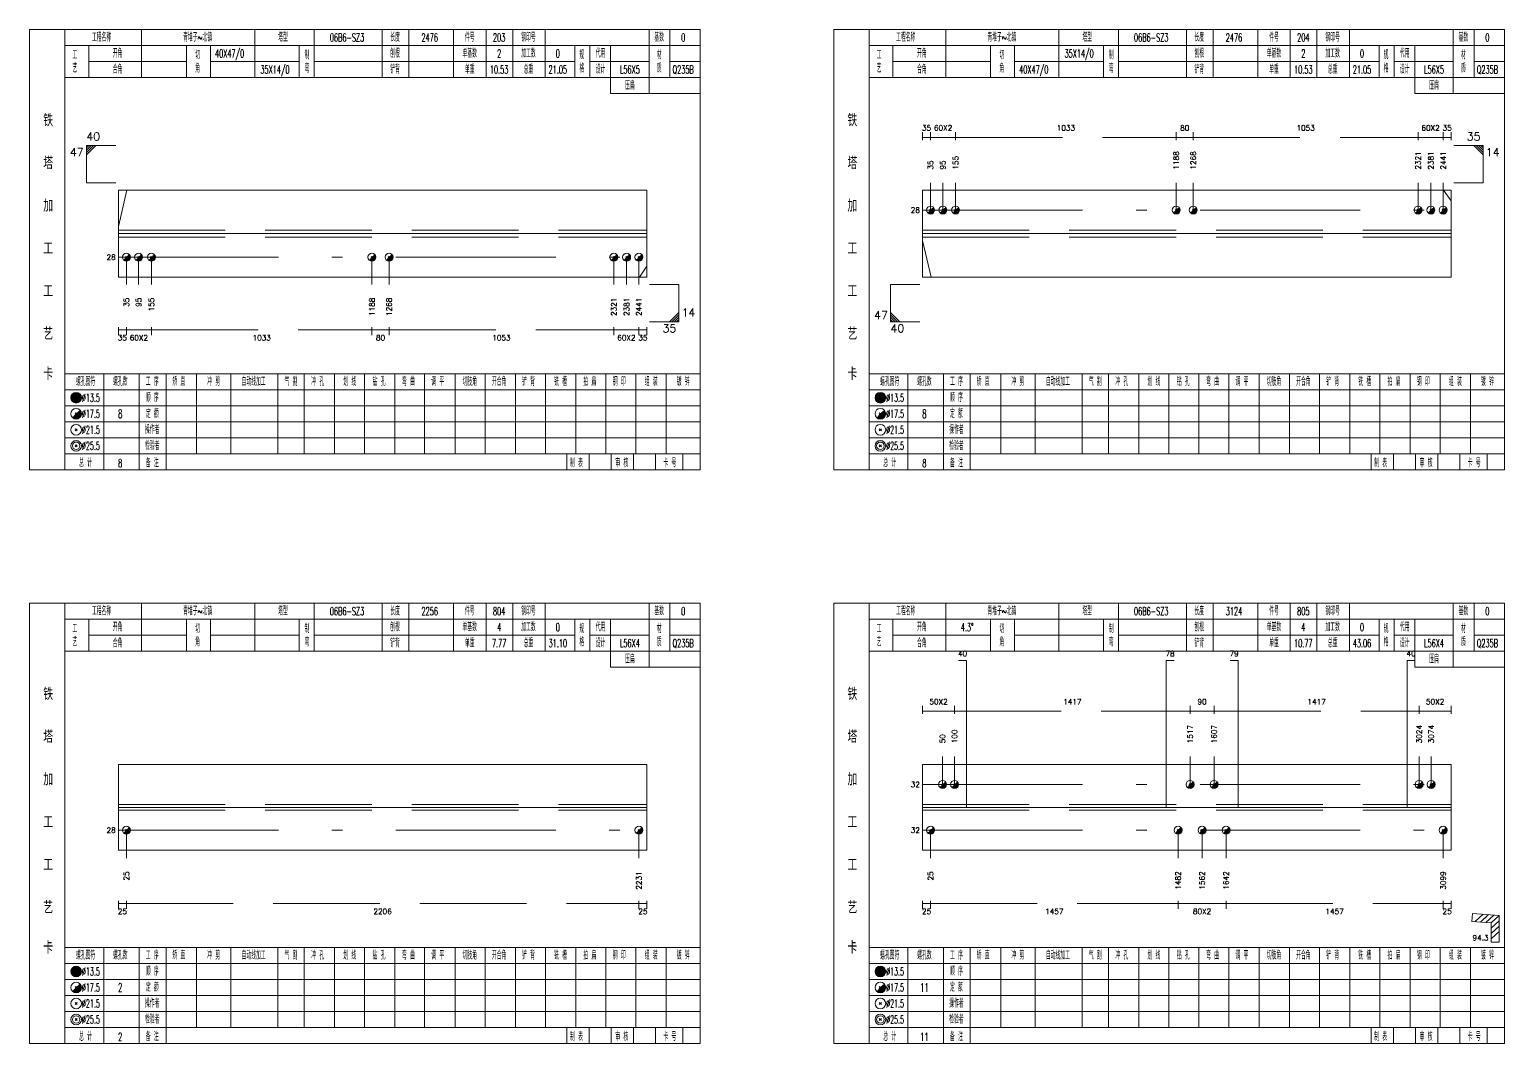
# Model space of a CAD drawing. Extents: x 0 to 30090, y 0 to 380.
# Drawn here: x 4220 to 4772, y 0 to 380 of the extents above; entities that cross this region are included whole.
import ezdxf
from ezdxf.enums import TextEntityAlignment as Align

# ---------------------------------------------------------------- set-up
doc = ezdxf.new("R2010")
doc.units = 0
doc.header["$LTSCALE"] = 20
doc.header["$MEASUREMENT"] = 0
doc.linetypes.add('一点画线', pattern=[5.2, 3, -1, 0.2, -1])
doc.linetypes.add('虚线', pattern=[2.75, 2, -0.75])
doc.layers.get('0').update_dxf_attribs({"linetype": 'CONTINUOUS', "lineweight": 25})
for name, color, linetype, lineweight in [('1', 7, 'CONTINUOUS', 25), ('2', 7, 'CONTINUOUS', 25), ('4', 7, 'CONTINUOUS', 25), ('5', 7, 'CONTINUOUS', 25)]:
    doc.layers.add(name, color=color, linetype=linetype, lineweight=lineweight)
doc.styles.get("Standard").update_dxf_attribs({"font": 'simplex', "width": 0.7, "bigfont": 'gbhzfs.shx'})

# ---------------------------------------------------------------- blocks, each defined once
blk = doc.blocks.new('孔17.5')
at = {"layer": '5', "color": 7, "linetype": 'Continuous', "lineweight": 13}
for p, q in [((-0.2, -0.2), (0.2, 0.2)), ((-0.2, 0.2), (0.2, -0.2))]:
    blk.add_line(p, q, dxfattribs=at)
blk.add_circle((0, 0), 1, dxfattribs=at)
for radius in [0.9, 0.8, 0.7, 0.6, 0.5, 0.4, 0.3, 0.2, 0.1]:
    blk.add_arc((0, 0), radius, 225, 45, dxfattribs=at)

msp = doc.modelspace()

# ---------------------------------------------------------------- linework, layer by layer
at = {"color": 8, "linetype": '虚线', "lineweight": 9}
for p, q in [((4554.3, 338.5), (4554.3, 341.5)), ((4554.3, 339.5), (4557.3, 339.5)), ((4557.3, 338.5), (4557.3, 341.5)), ((4557.3, 338.5), (4557.3, 341.5)), ((4557.3, 339.5), (4566.7, 339.5)), ((4566.7, 338.5), (4566.7, 341.5)), ((4566.7, 338.5), (4566.7, 341.5)), ((4566.7, 339.5), (4649.35, 339.5)), ((4649.35, 338.5), (4649.35, 341.5)), ((4649.35, 338.5), (4649.35, 341.5)), ((4649.35, 339.5), (4655.75, 339.5)), ((4655.75, 338.5), (4655.75, 341.5)), ((4655.75, 338.5), (4655.75, 341.5)), ((4655.75, 339.5), (4740, 339.5)), ((4740, 338.5), (4740, 341.5)), ((4740, 338.5), (4740, 341.5)), ((4740, 339.5), (4749.4, 339.5)), ((4749.4, 338.5), (4749.4, 341.5)), ((4749.4, 338.5), (4749.4, 341.5)), ((4749.4, 339.5), (4752.4, 339.5)), ((4752.4, 338.5), (4752.4, 341.5)), ((4252.9, 268.5), (4252.9, 265.5)), ((4252.9, 267.5), (4255.9, 267.5)), ((4255.9, 268.5), (4255.9, 265.5)), ((4255.9, 268.5), (4255.9, 265.5)), ((4255.9, 267.5), (4265.3, 267.5)), ((4265.3, 268.5), (4265.3, 265.5)), ((4265.3, 268.5), (4265.3, 265.5)), ((4265.3, 267.5), (4347.95, 267.5)), ((4347.95, 268.5), (4347.95, 265.5)), ((4347.95, 268.5), (4347.95, 265.5)), ((4347.95, 267.5), (4354.35, 267.5)), ((4354.35, 268.5), (4354.35, 265.5)), ((4354.35, 268.5), (4354.35, 265.5)), ((4354.35, 267.5), (4438.6, 267.5)), ((4438.6, 268.5), (4438.6, 265.5)), ((4438.6, 268.5), (4438.6, 265.5)), ((4438.6, 267.5), (4448, 267.5)), ((4448, 268.5), (4448, 265.5)), ((4448, 268.5), (4448, 265.5)), ((4448, 267.5), (4451, 267.5)), ((4451, 268.5), (4451, 265.5)), ((4554.3, 123.5), (4554.3, 126.5)), ((4554.3, 124.5), (4566.3, 124.5)), ((4566.3, 123.5), (4566.3, 126.5)), ((4566.3, 123.5), (4566.3, 126.5)), ((4566.3, 124.5), (4654.55, 124.5)), ((4654.55, 123.5), (4654.55, 126.5)), ((4654.55, 123.5), (4654.55, 126.5)), ((4654.55, 124.5), (4663.55, 124.5)), ((4663.55, 123.5), (4663.55, 126.5)), ((4663.55, 123.5), (4663.55, 126.5)), ((4663.55, 124.5), (4740.4, 124.5)), ((4740.4, 123.5), (4740.4, 126.5)), ((4740.4, 123.5), (4740.4, 126.5)), ((4740.4, 124.5), (4752.4, 124.5)), ((4752.4, 123.5), (4752.4, 126.5)), ((4252.9, 53.5), (4252.9, 50.5)), ((4252.9, 52.5), (4255.9, 52.5)), ((4255.9, 53.5), (4255.9, 50.5)), ((4255.9, 53.5), (4255.9, 50.5)), ((4255.9, 52.5), (4448, 52.5)), ((4448, 53.5), (4448, 50.5)), ((4448, 53.5), (4448, 50.5)), ((4448, 52.5), (4451, 52.5)), ((4451, 53.5), (4451, 50.5)), ((4554.3, 53.5), (4554.3, 50.5)), ((4554.3, 52.5), (4557.3, 52.5)), ((4557.3, 53.5), (4557.3, 50.5)), ((4557.3, 53.5), (4557.3, 50.5)), ((4557.3, 52.5), (4650.05, 52.5)), ((4650.05, 53.5), (4650.05, 50.5)), ((4650.05, 53.5), (4650.05, 50.5)), ((4650.05, 52.5), (4668.05, 52.5)), ((4668.05, 53.5), (4668.05, 50.5)), ((4668.05, 53.5), (4668.05, 50.5)), ((4668.05, 52.5), (4749.4, 52.5)), ((4749.4, 53.5), (4749.4, 50.5)), ((4749.4, 53.5), (4749.4, 50.5)), ((4749.4, 52.5), (4752.4, 52.5)), ((4752.4, 53.5), (4752.4, 50.5))]:
    msp.add_line(p, q, dxfattribs=at)
at = {"color": 7, "linetype": 'Continuous', "lineweight": 13}
for p, q in [((4240.9, 336.5), (4251.9, 336.5)), ((4240.9, 322.5), (4240.9, 336.5)), ((4241.78, 336.5), (4240.9, 335.62)), ((4242.65, 336.5), (4240.9, 334.75)), ((4243.53, 336.5), (4240.9, 333.88)), ((4244.4, 336.5), (4240.9, 333)), ((4764.4, 336.5), (4753.4, 336.5)), ((4760.9, 336.5), (4764.4, 333)), ((4761.77, 336.5), (4764.4, 333.88)), ((4762.65, 336.5), (4764.4, 334.75)), ((4763.52, 336.5), (4764.4, 335.62)), ((4764.4, 322.5), (4764.4, 336.5)), ((4240.9, 322.5), (4251.9, 322.5)), ((4557.3, 312.34), (4557.3, 322.5)), ((4561.9, 312.34), (4561.9, 322.5)), ((4566.7, 312.34), (4566.7, 322.5)), ((4649.35, 312.34), (4649.35, 322.5)), ((4655.75, 312.34), (4655.75, 322.5)), ((4740, 312.34), (4740, 322.5)), ((4744.8, 312.34), (4744.8, 322.5)), ((4749.4, 312.34), (4749.4, 322.5)), ((4764.4, 322.5), (4753.4, 322.5)), ((4252.9, 306.13), (4256.1, 319.84)), ((4752.4, 315.75), (4749.6, 319.84)), ((4554.3, 300.87), (4557.5, 287.16)), ((4255.9, 294.66), (4255.9, 284.5)), ((4260.5, 294.66), (4260.5, 284.5)), ((4265.3, 294.66), (4265.3, 284.5)), ((4347.95, 294.66), (4347.95, 284.5)), ((4354.35, 294.66), (4354.35, 284.5)), ((4438.6, 294.66), (4438.6, 284.5)), ((4443.4, 294.66), (4443.4, 284.5)), ((4448, 294.66), (4448, 284.5)), ((4451, 291.25), (4448.2, 287.16)), ((4463, 284.5), (4452, 284.5)), ((4463, 284.5), (4463, 270.5)), ((4542.3, 284.5), (4553.3, 284.5)), ((4542.3, 284.5), (4542.3, 270.5)), ((4459.5, 270.5), (4463, 274)), ((4460.38, 270.5), (4463, 273.12)), ((4461.25, 270.5), (4463, 272.25)), ((4462.12, 270.5), (4463, 271.38)), ((4545.8, 270.5), (4542.3, 274)), ((4544.93, 270.5), (4542.3, 273.12)), ((4544.05, 270.5), (4542.3, 272.25)), ((4543.18, 270.5), (4542.3, 271.38)), ((4463, 270.5), (4452, 270.5)), ((4542.3, 270.5), (4553.3, 270.5)), ((4561.8, 97.07), (4561.8, 107.5)), ((4566.3, 97.07), (4566.3, 107.5)), ((4654.55, 97.07), (4654.55, 107.5)), ((4663.55, 97.07), (4663.55, 107.5)), ((4740.4, 97.07), (4740.4, 107.5)), ((4744.9, 97.07), (4744.9, 107.5)), ((4255.9, 79.93), (4255.9, 69.5)), ((4448, 79.93), (4448, 69.5)), ((4557.3, 79.93), (4557.3, 69.5)), ((4650.05, 79.93), (4650.05, 69.5)), ((4659.05, 79.93), (4659.05, 69.5)), ((4668.05, 79.93), (4668.05, 69.5)), ((4749.4, 79.93), (4749.4, 69.5))]:
    msp.add_line(p, q, dxfattribs=at)
at = {"color": 7, "linetype": 'Continuous', "lineweight": 18}
for p, q in [((4252.9, 319.84), (4252.9, 287.16)), ((4252.9, 319.84), (4451, 319.84)), ((4451, 319.84), (4451, 287.16)), ((4554.3, 319.84), (4554.3, 287.16)), ((4554.3, 319.84), (4752.4, 319.84)), ((4752.4, 319.84), (4752.4, 287.16)), ((4252.9, 303.5), (4451, 303.5)), ((4554.3, 303.5), (4752.4, 303.5)), ((4252.9, 104.57), (4252.9, 72.43)), ((4252.9, 104.57), (4451, 104.57)), ((4451, 104.57), (4451, 72.43)), ((4554.3, 104.57), (4554.3, 72.43)), ((4554.3, 104.57), (4752.4, 104.57)), ((4752.4, 104.57), (4752.4, 72.43)), ((4252.9, 88.5), (4451, 88.5)), ((4554.3, 88.5), (4752.4, 88.5))]:
    msp.add_line(p, q, dxfattribs=at)
at = {"color": 3, "linetype": '一点画线', "lineweight": 13}
for p, q in [((4554.3, 312.34), (4752.4, 312.34)), ((4252.9, 294.66), (4451, 294.66)), ((4554.3, 97.07), (4752.4, 97.07)), ((4252.9, 79.93), (4451, 79.93)), ((4554.3, 79.93), (4752.4, 79.93))]:
    msp.add_line(p, q, dxfattribs=at)
at = {"color": 1, "linetype": '虚线', "lineweight": 18}
for p, q in [((4252.9, 304.84), (4451, 304.84)), ((4554.3, 304.84), (4752.4, 304.84)), ((4252.9, 302.16), (4451, 302.16)), ((4554.3, 302.16), (4752.4, 302.16)), ((4252.9, 89.57), (4451, 89.57)), ((4554.3, 89.57), (4752.4, 89.57)), ((4252.9, 87.43), (4451, 87.43)), ((4554.3, 87.43), (4752.4, 87.43))]:
    msp.add_line(p, q, dxfattribs=at)
at = {"layer": '1', "color": 7, "linetype": 'Continuous', "lineweight": 18}
for p, q in [((4252.9, 287.16), (4451, 287.16)), ((4554.3, 287.16), (4752.4, 287.16)), ((4252.9, 72.43), (4451, 72.43)), ((4554.3, 72.43), (4752.4, 72.43))]:
    msp.add_line(p, q, dxfattribs=at)
at = {"layer": '2', "color": 7, "linetype": 'Continuous', "lineweight": 13}
for p, q in [((4570.8, 143.5), (4567.8, 143.5)), ((4570.8, 88.5), (4570.8, 143.5)), ((4645.55, 88.5), (4645.55, 143.5)), ((4645.55, 143.5), (4648.55, 143.5)), ((4672.55, 143.5), (4669.55, 143.5)), ((4672.55, 88.5), (4672.55, 143.5)), ((4735.9, 88.5), (4735.9, 143.5)), ((4735.9, 143.5), (4738.9, 143.5)), ((4760.43, 48.75), (4760.2, 45.76)), ((4760.2, 45.76), (4767.4, 45.22)), ((4770.4, 48), (4760.43, 48.75)), ((4761.42, 45.67), (4764.42, 48.45)), ((4763.41, 45.52), (4766.41, 48.3)), ((4765.41, 45.37), (4768.41, 48.15)), ((4767.4, 45.22), (4770.4, 48)), ((4767.4, 43.22), (4770.4, 46)), ((4767.4, 45.22), (4767.4, 38)), ((4770.4, 38), (4770.4, 48)), ((4767.4, 41.22), (4770.4, 44)), ((4767.4, 39.22), (4770.4, 42)), ((4767.4, 38), (4770.4, 38))]:
    msp.add_line(p, q, dxfattribs=at)
at = {"layer": '4', "color": 1, "linetype": 'Continuous', "lineweight": 18}
for p, q in [((4232.9, 215), (4232.9, 380)), ((4261.6, 362), (4261.6, 380)), ((4304, 362), (4304, 380)), ((4326.3, 362), (4326.3, 380)), ((4351.8, 362), (4351.8, 380)), ((4361.8, 362), (4361.8, 380)), ((4378.5, 362), (4378.5, 380)), ((4390.7, 362), (4390.7, 380)), ((4400.7, 362), (4400.7, 380)), ((4412.9, 362), (4412.9, 380)), ((4451.8, 356), (4451.8, 380)), ((4459.6, 362), (4459.6, 380)), ((4534.3, 215), (4534.3, 380)), ((4563, 362), (4563, 380)), ((4605.4, 362), (4605.4, 380)), ((4627.7, 362), (4627.7, 380)), ((4653.2, 362), (4653.2, 380)), ((4663.2, 362), (4663.2, 380)), ((4679.9, 362), (4679.9, 380)), ((4692.1, 362), (4692.1, 380)), ((4702.1, 362), (4702.1, 380)), ((4714.3, 362), (4714.3, 380)), ((4753.2, 356), (4753.2, 380)), ((4761, 362), (4761, 380)), ((4232.9, 374), (4471, 374)), ((4241.8, 362), (4241.8, 374)), ((4278.4, 362), (4278.4, 374)), ((4287.4, 362), (4287.4, 374)), ((4320.7, 362), (4320.7, 374)), ((4424, 362), (4424, 374)), ((4429.6, 362), (4429.6, 374)), ((4437.4, 356), (4437.4, 374)), ((4534.3, 374), (4772.4, 374)), ((4543.2, 362), (4543.2, 374)), ((4579.8, 362), (4579.8, 374)), ((4588.8, 362), (4588.8, 374)), ((4622.1, 362), (4622.1, 374)), ((4725.4, 362), (4725.4, 374)), ((4731, 362), (4731, 374)), ((4738.8, 356), (4738.8, 374)), ((4241.8, 368), (4278.4, 368)), ((4287.4, 368), (4320.7, 368)), ((4326.3, 368), (4424, 368)), ((4429.6, 368), (4451.8, 368)), ((4459.6, 368), (4471, 368)), ((4543.2, 368), (4579.8, 368)), ((4588.8, 368), (4622.1, 368)), ((4627.7, 368), (4725.4, 368)), ((4731, 368), (4753.2, 368)), ((4761, 368), (4772.4, 368)), ((4232.9, 362), (4471, 362)), ((4534.3, 362), (4772.4, 362)), ((4437.4, 356), (4471, 356)), ((4738.8, 356), (4772.4, 356)), ((4232.9, 251), (4471, 251)), ((4247.4, 215), (4247.4, 251)), ((4260.7, 215), (4260.7, 251)), ((4270.8, 215), (4270.8, 251)), ((4282.2, 221), (4282.2, 251)), ((4295.1, 221), (4295.1, 251)), ((4312.7, 221), (4312.7, 251)), ((4322.6, 221), (4322.6, 251)), ((4333.9, 221), (4333.9, 251)), ((4345.2, 221), (4345.2, 251)), ((4356.5, 221), (4356.5, 251)), ((4367.7, 221), (4367.7, 251)), ((4379.1, 221), (4379.1, 251)), ((4390.4, 221), (4390.4, 251)), ((4401.7, 221), (4401.7, 251)), ((4413, 221), (4413, 251)), ((4424.3, 221), (4424.3, 251)), ((4435.6, 221), (4435.6, 251)), ((4446.9, 221), (4446.9, 251)), ((4458.2, 221), (4458.2, 251)), ((4534.3, 251), (4772.4, 251)), ((4548.8, 215), (4548.8, 251)), ((4562.1, 215), (4562.1, 251)), ((4572.2, 215), (4572.2, 251)), ((4583.6, 221), (4583.6, 251)), ((4596.5, 221), (4596.5, 251)), ((4614.1, 221), (4614.1, 251)), ((4624, 221), (4624, 251)), ((4635.3, 221), (4635.3, 251)), ((4646.6, 221), (4646.6, 251)), ((4657.9, 221), (4657.9, 251)), ((4669.1, 221), (4669.1, 251)), ((4680.5, 221), (4680.5, 251)), ((4691.8, 221), (4691.8, 251)), ((4703.1, 221), (4703.1, 251)), ((4714.4, 221), (4714.4, 251)), ((4725.7, 221), (4725.7, 251)), ((4737, 221), (4737, 251)), ((4748.3, 221), (4748.3, 251)), ((4759.6, 221), (4759.6, 251)), ((4232.9, 245), (4471, 245)), ((4534.3, 245), (4772.4, 245)), ((4232.9, 239), (4471, 239)), ((4534.3, 239), (4772.4, 239)), ((4232.9, 233), (4471, 233)), ((4534.3, 233), (4772.4, 233)), ((4232.9, 227), (4471, 227)), ((4534.3, 227), (4772.4, 227)), ((4232.9, 221), (4471, 221)), ((4421, 215), (4421, 221)), ((4429.4, 215), (4429.4, 221)), ((4437.6, 215), (4437.6, 221)), ((4446, 215), (4446, 221)), ((4454.2, 215), (4454.2, 221)), ((4464.5, 215), (4464.5, 221)), ((4534.3, 221), (4772.4, 221)), ((4722.4, 215), (4722.4, 221)), ((4730.8, 215), (4730.8, 221)), ((4739, 215), (4739, 221)), ((4747.4, 215), (4747.4, 221)), ((4755.6, 215), (4755.6, 221)), ((4765.9, 215), (4765.9, 221)), ((4232.9, 0), (4232.9, 165)), ((4261.6, 147), (4261.6, 165)), ((4304, 147), (4304, 165)), ((4326.3, 147), (4326.3, 165)), ((4351.8, 147), (4351.8, 165)), ((4361.8, 147), (4361.8, 165)), ((4378.5, 147), (4378.5, 165)), ((4390.7, 147), (4390.7, 165)), ((4400.7, 147), (4400.7, 165)), ((4412.9, 147), (4412.9, 165)), ((4451.8, 141), (4451.8, 165)), ((4459.6, 147), (4459.6, 165)), ((4534.3, 0), (4534.3, 165)), ((4563, 147), (4563, 165)), ((4605.4, 147), (4605.4, 165)), ((4627.7, 147), (4627.7, 165)), ((4653.2, 147), (4653.2, 165)), ((4663.2, 147), (4663.2, 165)), ((4679.9, 147), (4679.9, 165)), ((4692.1, 147), (4692.1, 165)), ((4702.1, 147), (4702.1, 165)), ((4714.3, 147), (4714.3, 165)), ((4753.2, 141), (4753.2, 165)), ((4761, 147), (4761, 165)), ((4232.9, 159), (4471, 159)), ((4241.8, 147), (4241.8, 159)), ((4278.4, 147), (4278.4, 159)), ((4287.4, 147), (4287.4, 159)), ((4320.7, 147), (4320.7, 159)), ((4424, 147), (4424, 159)), ((4429.6, 147), (4429.6, 159)), ((4437.4, 141), (4437.4, 159)), ((4534.3, 159), (4772.4, 159)), ((4543.2, 147), (4543.2, 159)), ((4579.8, 147), (4579.8, 159)), ((4588.8, 147), (4588.8, 159)), ((4622.1, 147), (4622.1, 159)), ((4725.4, 147), (4725.4, 159)), ((4731, 147), (4731, 159)), ((4738.8, 141), (4738.8, 159)), ((4241.8, 153), (4278.4, 153)), ((4287.4, 153), (4320.7, 153)), ((4326.3, 153), (4424, 153)), ((4429.6, 153), (4451.8, 153)), ((4459.6, 153), (4471, 153)), ((4543.2, 153), (4579.8, 153)), ((4588.8, 153), (4622.1, 153)), ((4627.7, 153), (4725.4, 153)), ((4731, 153), (4753.2, 153)), ((4761, 153), (4772.4, 153)), ((4232.9, 147), (4471, 147)), ((4534.3, 147), (4772.4, 147)), ((4437.4, 141), (4471, 141)), ((4738.8, 141), (4772.4, 141)), ((4232.9, 36), (4471, 36)), ((4247.4, 0), (4247.4, 36)), ((4260.7, 0), (4260.7, 36)), ((4270.8, 0), (4270.8, 36)), ((4282.2, 6), (4282.2, 36)), ((4295.1, 6), (4295.1, 36)), ((4312.7, 6), (4312.7, 36)), ((4322.6, 6), (4322.6, 36)), ((4333.9, 6), (4333.9, 36)), ((4345.2, 6), (4345.2, 36)), ((4356.5, 6), (4356.5, 36)), ((4367.7, 6), (4367.7, 36)), ((4379.1, 6), (4379.1, 36)), ((4390.4, 6), (4390.4, 36)), ((4401.7, 6), (4401.7, 36)), ((4413, 6), (4413, 36)), ((4424.3, 6), (4424.3, 36)), ((4435.6, 6), (4435.6, 36)), ((4446.9, 6), (4446.9, 36)), ((4458.2, 6), (4458.2, 36)), ((4534.3, 36), (4772.4, 36)), ((4548.8, 0), (4548.8, 36)), ((4562.1, 0), (4562.1, 36)), ((4572.2, 0), (4572.2, 36)), ((4583.6, 6), (4583.6, 36)), ((4596.5, 6), (4596.5, 36)), ((4614.1, 6), (4614.1, 36)), ((4624, 6), (4624, 36)), ((4635.3, 6), (4635.3, 36)), ((4646.6, 6), (4646.6, 36)), ((4657.9, 6), (4657.9, 36)), ((4669.1, 6), (4669.1, 36)), ((4680.5, 6), (4680.5, 36)), ((4691.8, 6), (4691.8, 36)), ((4703.1, 6), (4703.1, 36)), ((4714.4, 6), (4714.4, 36)), ((4725.7, 6), (4725.7, 36)), ((4737, 6), (4737, 36)), ((4748.3, 6), (4748.3, 36)), ((4759.6, 6), (4759.6, 36)), ((4232.9, 30), (4471, 30)), ((4534.3, 30), (4772.4, 30)), ((4232.9, 24), (4471, 24)), ((4534.3, 24), (4772.4, 24)), ((4232.9, 18), (4471, 18)), ((4534.3, 18), (4772.4, 18)), ((4232.9, 12), (4471, 12)), ((4534.3, 12), (4772.4, 12)), ((4232.9, 6), (4471, 6)), ((4421, 0), (4421, 6)), ((4429.4, 0), (4429.4, 6)), ((4437.6, 0), (4437.6, 6)), ((4446, 0), (4446, 6)), ((4454.2, 0), (4454.2, 6)), ((4464.5, 0), (4464.5, 6)), ((4534.3, 6), (4772.4, 6)), ((4722.4, 0), (4722.4, 6)), ((4730.8, 0), (4730.8, 6)), ((4739, 0), (4739, 6)), ((4747.4, 0), (4747.4, 6)), ((4755.6, 0), (4755.6, 6)), ((4765.9, 0), (4765.9, 6))]:
    msp.add_line(p, q, dxfattribs=at)
at = {"layer": '4', "color": 7, "linetype": 'Continuous', "lineweight": 13}
for p, q in [((4236.9, 241.8), (4237.3, 242.2)), ((4237.3, 241.8), (4236.9, 242.2)), ((4538.3, 241.8), (4538.7, 242.2)), ((4538.7, 241.8), (4538.3, 242.2)), ((4236.7, 235.6), (4237.5, 236.4)), ((4236.7, 236.4), (4237.5, 235.6)), ((4538.1, 235.6), (4538.9, 236.4)), ((4538.1, 236.4), (4538.9, 235.6)), ((4236.7, 229.6), (4237.5, 230.4)), ((4236.7, 230.4), (4237.5, 229.6)), ((4538.1, 229.6), (4538.9, 230.4)), ((4538.1, 230.4), (4538.9, 229.6)), ((4236.7, 223.6), (4237.5, 224.4)), ((4236.7, 224.4), (4237.5, 223.6)), ((4538.1, 223.6), (4538.9, 224.4)), ((4538.1, 224.4), (4538.9, 223.6)), ((4236.9, 26.8), (4237.3, 27.2)), ((4237.3, 26.8), (4236.9, 27.2)), ((4538.3, 26.8), (4538.7, 27.2)), ((4538.7, 26.8), (4538.3, 27.2)), ((4236.7, 20.6), (4237.5, 21.4)), ((4236.7, 21.4), (4237.5, 20.6)), ((4538.1, 20.6), (4538.9, 21.4)), ((4538.1, 21.4), (4538.9, 20.6)), ((4236.7, 14.6), (4237.5, 15.4)), ((4236.7, 15.4), (4237.5, 14.6)), ((4538.1, 14.6), (4538.9, 15.4)), ((4538.1, 15.4), (4538.9, 14.6)), ((4236.7, 8.6), (4237.5, 9.4)), ((4236.7, 9.4), (4237.5, 8.6)), ((4538.1, 8.6), (4538.9, 9.4)), ((4538.1, 9.4), (4538.9, 8.6))]:
    msp.add_line(p, q, dxfattribs=at)
at = {"layer": '4', "color": 1, "linetype": 'Continuous', "lineweight": 18}
for points in [[(4219.6, 380), (4219.6, 215), (4471, 215), (4471, 380)], [(4521, 380), (4521, 215), (4772.4, 215), (4772.4, 380)], [(4219.6, 165), (4219.6, 0), (4471, 0), (4471, 165)], [(4521, 165), (4521, 0), (4772.4, 0), (4772.4, 165)]]:
    msp.add_lwpolyline(points, close=True, dxfattribs=at)
at = {"layer": '4', "color": 7, "linetype": 'Continuous', "lineweight": 13}
for centre, radius in [((4237.1, 242), 2), ((4237.1, 242), 1.8), ((4237.1, 242), 1.6), ((4237.1, 242), 1.4), ((4538.5, 242), 2), ((4538.5, 242), 1.8), ((4538.5, 242), 1.6), ((4538.5, 242), 1.4), ((4237.1, 236), 2), ((4237.1, 242), 1.2), ((4237.1, 242), 1), ((4237.1, 242), 0.8), ((4237.1, 242), 0.6), ((4237.1, 242), 0.4), ((4237.1, 242), 0.2), ((4538.5, 236), 2), ((4538.5, 242), 1.2), ((4538.5, 242), 1), ((4538.5, 242), 0.8), ((4538.5, 242), 0.6), ((4538.5, 242), 0.4), ((4538.5, 242), 0.2), ((4237.1, 230), 2), ((4538.5, 230), 2), ((4237.1, 224), 2), ((4237.1, 224), 1.4), ((4538.5, 224), 2), ((4538.5, 224), 1.4), ((4237.1, 27), 2), ((4237.1, 27), 1.8), ((4237.1, 27), 1.6), ((4237.1, 27), 1.4), ((4237.1, 27), 1.2), ((4237.1, 27), 1), ((4237.1, 27), 0.8), ((4538.5, 27), 2), ((4538.5, 27), 1.8), ((4538.5, 27), 1.6), ((4538.5, 27), 1.4), ((4538.5, 27), 1.2), ((4538.5, 27), 1), ((4538.5, 27), 0.8), ((4237.1, 21), 2), ((4237.1, 27), 0.6), ((4237.1, 27), 0.4), ((4237.1, 27), 0.2), ((4538.5, 21), 2), ((4538.5, 27), 0.6), ((4538.5, 27), 0.4), ((4538.5, 27), 0.2), ((4237.1, 15), 2), ((4538.5, 15), 2), ((4237.1, 9), 2), ((4237.1, 9), 1.4), ((4538.5, 9), 2), ((4538.5, 9), 1.4)]:
    msp.add_circle(centre, radius, dxfattribs=at)
for centre, radius in [((4237.1, 236), 1.8), ((4237.1, 236), 1.6), ((4237.1, 236), 1.4), ((4237.1, 236), 1.2), ((4237.1, 236), 1), ((4237.1, 236), 0.8), ((4237.1, 236), 0.6), ((4237.1, 236), 0.4), ((4237.1, 236), 0.2), ((4538.5, 236), 1.8), ((4538.5, 236), 1.6), ((4538.5, 236), 1.4), ((4538.5, 236), 1.2), ((4538.5, 236), 1), ((4538.5, 236), 0.8), ((4538.5, 236), 0.6), ((4538.5, 236), 0.4), ((4538.5, 236), 0.2), ((4237.1, 21), 1.8), ((4237.1, 21), 1.6), ((4538.5, 21), 1.8), ((4538.5, 21), 1.6), ((4237.1, 21), 1.4), ((4237.1, 21), 1.2), ((4237.1, 21), 1), ((4237.1, 21), 0.8), ((4237.1, 21), 0.6), ((4237.1, 21), 0.4), ((4237.1, 21), 0.2), ((4538.5, 21), 1.4), ((4538.5, 21), 1.2), ((4538.5, 21), 1), ((4538.5, 21), 0.8), ((4538.5, 21), 0.6), ((4538.5, 21), 0.4), ((4538.5, 21), 0.2)]:
    msp.add_arc(centre, radius, 225, 45, dxfattribs=at)

# ---------------------------------------------------------------- block references
at = {"color": 7, "linetype": 'Continuous', "lineweight": 13, "xscale": 1.5, "yscale": 1.5, "zscale": 1.5}
for p in [(4557.3, 312.34), (4561.9, 312.34), (4566.7, 312.34), (4649.35, 312.34), (4655.75, 312.34), (4740, 312.34), (4744.8, 312.34), (4749.4, 312.34), (4561.8, 97.07), (4566.3, 97.07), (4654.55, 97.07), (4663.55, 97.07), (4740.4, 97.07), (4744.9, 97.07)]:
    msp.add_blockref('孔17.5', p, dxfattribs=at)
at = {"layer": '1', "color": 7, "linetype": 'Continuous', "lineweight": 13, "xscale": 1.5, "yscale": 1.5, "zscale": 1.5}
for p in [(4255.9, 294.66), (4260.5, 294.66), (4265.3, 294.66), (4347.95, 294.66), (4354.35, 294.66), (4438.6, 294.66), (4443.4, 294.66), (4448, 294.66), (4255.9, 79.93), (4448, 79.93), (4557.3, 79.93), (4650.05, 79.93), (4659.05, 79.93), (4668.05, 79.93), (4749.4, 79.93)]:
    msp.add_blockref('孔17.5', p, dxfattribs=at)

# ---------------------------------------------------------------- texts
at = {"color": 8, "linetype": 'Continuous', "lineweight": 9}
for s, p in [('35', (4555.8, 341.5)), ('60X2', (4562, 341.5)), ('1033', (4608.03, 341.5)), ('80', (4652.55, 341.5)), ('1053', (4697.87, 341.5)), ('60X2', (4744.7, 341.5)), ('35', (4750.9, 341.5)), ('50X2', (4560.3, 126.5)), ('1417', (4610.43, 126.5)), ('90', (4659.05, 126.5)), ('1417', (4701.98, 126.5)), ('50X2', (4746.4, 126.5))]:
    msp.add_text(s, height=2, dxfattribs=at).set_placement(p, align=Align.BOTTOM_CENTER)
at = {"color": 7, "linetype": 'Continuous', "lineweight": 13}
for s, p in [('40', (4240.9, 337.5)), ('14', (4464, 271.5))]:
    msp.add_text(s, height=3, dxfattribs=at).set_placement(p, align=Align.BOTTOM_LEFT)
for s, p in [('35', (4763.4, 337.5)), ('47', (4541.3, 270.5))]:
    msp.add_text(s, height=3, dxfattribs=at).set_placement(p, align=Align.BOTTOM_RIGHT)
for s, p in [('47', (4239.9, 335.5)), ('35', (4462, 269.5))]:
    msp.add_text(s, height=3, dxfattribs=at).set_placement(p, align=Align.TOP_RIGHT)
for s, p in [('155', (4566.7, 327.5)), ('1188', (4649.35, 327.5)), ('1268', (4655.75, 327.5)), ('2321', (4740, 327.5)), ('2381', (4744.8, 327.5)), ('2441', (4749.4, 327.5)), ('35', (4557.3, 327.5)), ('95', (4561.9, 327.5)), ('100', (4566.3, 112.5)), ('1517', (4654.55, 112.5)), ('1607', (4663.55, 112.5)), ('3024', (4740.4, 112.5)), ('3074', (4744.9, 112.5)), ('50', (4561.8, 112.5))]:
    msp.add_text(s, height=2, rotation=90, dxfattribs=at).set_placement(p, align=Align.MIDDLE_LEFT)
for s, p in [('14', (4765.4, 335.5)), ('40', (4542.3, 269.5))]:
    msp.add_text(s, height=3, dxfattribs=at).set_placement(p, align=Align.TOP_LEFT)
for s, p in [('28', (4553.3, 312.34)), ('28', (4251.9, 294.66)), ('32', (4553.3, 97.07)), ('28', (4251.9, 79.93)), ('32', (4553.3, 79.93))]:
    msp.add_text(s, height=2, dxfattribs=at).set_placement(p, align=Align.MIDDLE_RIGHT)
at = {"color": 8, "linetype": 'Continuous', "lineweight": 9}
for s, p in [('35', (4254.4, 265.5)), ('60X2', (4260.6, 265.5)), ('1033', (4306.63, 265.5)), ('80', (4351.15, 265.5)), ('1053', (4396.47, 265.5)), ('60X2', (4443.3, 265.5)), ('35', (4449.5, 265.5)), ('25', (4254.4, 50.5)), ('2206', (4351.95, 50.5)), ('25', (4449.5, 50.5)), ('25', (4555.8, 50.5)), ('1457', (4603.68, 50.5)), ('80X2', (4659.05, 50.5)), ('1457', (4708.73, 50.5)), ('25', (4750.9, 50.5))]:
    msp.add_text(s, height=2, dxfattribs=at).set_placement(p, align=Align.TOP_CENTER)
at = {"layer": '1', "color": 7, "linetype": 'Continuous', "lineweight": 13}
for s, p in [('35', (4255.9, 279.5)), ('95', (4260.5, 279.5)), ('155', (4265.3, 279.5)), ('1188', (4347.95, 279.5)), ('1268', (4354.35, 279.5)), ('2321', (4438.6, 279.5)), ('2381', (4443.4, 279.5)), ('2441', (4448, 279.5)), ('25', (4255.9, 64.5)), ('2231', (4448, 64.5)), ('25', (4557.3, 64.5)), ('1482', (4650.05, 64.5)), ('1562', (4659.05, 64.5)), ('1642', (4668.05, 64.5)), ('3099', (4749.4, 64.5))]:
    msp.add_text(s, height=2, rotation=90, dxfattribs=at).set_placement(p, align=Align.MIDDLE_RIGHT)
at = {"layer": '2', "color": 7, "linetype": 'Continuous', "lineweight": 13}
for s, p in [('40', (4569.3, 144.5)), ('78', (4647.05, 144.5)), ('79', (4671.05, 144.5)), ('40', (4737.4, 144.5))]:
    msp.add_text(s, height=2, dxfattribs=at).set_placement(p, align=Align.BOTTOM_CENTER)
msp.add_text('94.3', height=2, dxfattribs=at).set_placement((4766.4, 38), align=Align.BOTTOM_RIGHT)
at = {"layer": '4', "color": 1, "linetype": 'Continuous', "lineweight": 13}
for s, height, width, p in [('工程名称', 3, 0.6, (4246.6, 377)), ('青堆子~北镇', 3, 0.6, (4282.6, 377)), ('塔型', 3, 0.6, (4314.6, 377)), ('06B6-SZ3', 3, 0.6, (4338.6, 377)), ('长度', 3, 0.6, (4356.6, 377)), ('2476', 3, 0.6, (4369.6, 377)), ('件号', 3, 0.6, (4384.6, 377)), ('203', 3, 0.6, (4395.6, 377)), ('钢印号', 3, 0.6, (4406.6, 377)), ('基数', 3, 0.6, (4455.6, 377)), ('0', 3, 0.6, (4464.6, 377)), ('工程名称', 3, 0.6, (4548, 377)), ('青堆子~北镇', 3, 0.6, (4584, 377)), ('塔型', 3, 0.6, (4616, 377)), ('06B6-SZ3', 3, 0.6, (4640, 377)), ('长度', 3, 0.6, (4658, 377)), ('2476', 3, 0.6, (4671, 377)), ('件号', 3, 0.6, (4686, 377)), ('204', 3, 0.6, (4697, 377)), ('钢印号', 3, 0.6, (4708, 377)), ('基数', 3, 0.6, (4757, 377)), ('0', 3, 0.6, (4766, 377)), ('工', 3, 0.6, (4236.6, 370.4)), ('开角', 3, 0.6, (4252.6, 371)), ('切', 3, 0.6, (4282.6, 370.4)), ('40X47/0', 3, 0.6, (4294.6, 371)), ('制', 3, 0.6, (4323.6, 370.4)), ('刨根', 3, 0.6, (4356.6, 371)), ('单基数', 3, 0.6, (4384.6, 371)), ('2', 3, 0.6, (4395.6, 371)), ('加工数', 3, 0.6, (4406.6, 371)), ('0', 3, 0.6, (4417.6, 371)), ('规', 3, 0.6, (4426.6, 370.4)), ('代用', 3, 0.6, (4433.6, 371)), ('材', 3, 0.6, (4455.6, 370.4)), ('工', 3, 0.6, (4538, 370.4)), ('开角', 3, 0.6, (4554, 371)), ('切', 3, 0.6, (4584, 370.4)), ('35X14/0', 3, 0.6, (4613, 371)), ('制', 3, 0.6, (4625, 370.4)), ('刨根', 3, 0.6, (4658, 371)), ('单基数', 3, 0.6, (4686, 371)), ('2', 3, 0.6, (4697, 371)), ('加工数', 3, 0.6, (4708, 371)), ('0', 3, 0.6, (4719, 371)), ('规', 3, 0.6, (4728, 370.4)), ('代用', 3, 0.6, (4735, 371)), ('材', 3, 0.6, (4757, 370.4)), ('艺', 3, 0.6, (4236.6, 365.4)), ('合角', 3, 0.6, (4252.6, 365)), ('角', 3, 0.6, (4282.6, 365.4)), ('35X14/0', 3, 0.6, (4311.6, 365)), ('弯', 3, 0.6, (4323.6, 365.4)), ('铲背', 3, 0.6, (4356.6, 365)), ('单重', 3, 0.6, (4384.6, 365)), ('10.53', 3, 0.6, (4395.6, 365)), ('总重', 3, 0.6, (4406.6, 365)), ('21.05', 3, 0.6, (4417.6, 365)), ('格', 3, 0.6, (4426.6, 365.4)), ('设计', 3, 0.6, (4433.6, 365)), ('L56X5', 3, 0.6, (4444.6, 365)), ('质', 3, 0.6, (4455.6, 365.4)), ('Q235B', 3, 0.6, (4464.6, 365)), ('艺', 3, 0.6, (4538, 365.4)), ('合角', 3, 0.6, (4554, 365)), ('角', 3, 0.6, (4584, 365.4)), ('40X47/0', 3, 0.6, (4596, 365)), ('弯', 3, 0.6, (4625, 365.4)), ('铲背', 3, 0.6, (4658, 365)), ('单重', 3, 0.6, (4686, 365)), ('10.53', 3, 0.6, (4697, 365)), ('总重', 3, 0.6, (4708, 365)), ('21.05', 3, 0.6, (4719, 365)), ('格', 3, 0.6, (4728, 365.4)), ('设计', 3, 0.6, (4735, 365)), ('L56X5', 3, 0.6, (4746, 365)), ('质', 3, 0.6, (4757, 365.4)), ('Q235B', 3, 0.6, (4766, 365)), ('压扁', 3, 0.6, (4444.6, 359)), ('压扁', 3, 0.6, (4746, 359)), ('铁', 4.6, 0.8, (4226.6, 346)), ('铁', 4.6, 0.8, (4528, 346)), ('塔', 4.6, 0.8, (4226.6, 330)), ('塔', 4.6, 0.8, (4528, 330)), ('加', 4.6, 0.8, (4226.6, 314)), ('加', 4.6, 0.8, (4528, 314)), ('工', 4.6, 0.8, (4226.6, 298)), ('工', 4.6, 0.8, (4528, 298)), ('工', 4.6, 0.8, (4226.6, 282)), ('工', 4.6, 0.8, (4528, 282)), ('艺', 4.6, 0.8, (4226.6, 266)), ('艺', 4.6, 0.8, (4528, 266)), ('卡', 4.6, 0.8, (4226.6, 251)), ('螺孔图符', 3, 0.6, (4240.6, 248)), ('螺孔数', 3, 0.6, (4253.6, 248)), ('工 序', 3, 0.6, (4265.6, 248)), ('矫 直', 3, 0.6, (4275.6, 248)), ('冲 剪', 3, 0.6, (4288.6, 248)), ('自动线加工', 3, 0.6, (4303.6, 248)), ('气 割', 3, 0.6, (4317.6, 248)), ('冲 孔', 3, 0.6, (4327.6, 248)), ('划 线', 3, 0.6, (4339.6, 248)), ('钻 孔', 3, 0.6, (4350.6, 248)), ('弯 曲', 3, 0.6, (4361.6, 248)), ('调 平', 3, 0.6, (4372.6, 248)), ('切肢角', 3, 0.6, (4384.6, 248)), ('开合角', 3, 0.6, (4395.6, 248)), ('铲 背', 3, 0.6, (4406.6, 248)), ('铣 槽', 3, 0.6, (4418.6, 248)), ('拍 扁', 3, 0.6, (4429.6, 248)), ('钢 印', 3, 0.6, (4440.6, 248)), ('组 装', 3, 0.6, (4452.6, 248)), ('镀 锌', 3, 0.6, (4464.6, 248)), ('卡', 4.6, 0.8, (4528, 251)), ('螺孔图符', 3, 0.6, (4542, 248)), ('螺孔数', 3, 0.6, (4555, 248)), ('工 序', 3, 0.6, (4567, 248)), ('矫 直', 3, 0.6, (4577, 248)), ('冲 剪', 3, 0.6, (4590, 248)), ('自动线加工', 3, 0.6, (4605, 248)), ('气 割', 3, 0.6, (4619, 248)), ('冲 孔', 3, 0.6, (4629, 248)), ('划 线', 3, 0.6, (4641, 248)), ('钻 孔', 3, 0.6, (4652, 248)), ('弯 曲', 3, 0.6, (4663, 248)), ('调 平', 3, 0.6, (4674, 248)), ('切肢角', 3, 0.6, (4686, 248)), ('开合角', 3, 0.6, (4697, 248)), ('铲 背', 3, 0.6, (4708, 248)), ('铣 槽', 3, 0.6, (4720, 248)), ('拍 扁', 3, 0.6, (4731, 248)), ('钢 印', 3, 0.6, (4742, 248)), ('组 装', 3, 0.6, (4754, 248)), ('镀 锌', 3, 0.6, (4766, 248)), ('%%C13.5', 3, 0.5, (4242.6, 242)), ('顺 序', 3, 0.6, (4265.6, 242)), ('%%C13.5', 3, 0.5, (4544, 242)), ('顺 序', 3, 0.6, (4567, 242)), ('定 额', 3, 0.6, (4265.6, 236)), ('定 额', 3, 0.6, (4567, 236)), ('%%C17.5', 3, 0.5, (4242.6, 236)), ('8', 3.2, 0.6, (4253.6, 236)), ('%%C17.5', 3, 0.5, (4544, 236)), ('8', 3.2, 0.6, (4555, 236)), ('%%C21.5', 3, 0.5, (4242.6, 230)), ('操作者', 3, 0.6, (4265.6, 230)), ('%%C21.5', 3, 0.5, (4544, 230)), ('操作者', 3, 0.6, (4567, 230)), ('%%C25.5', 3, 0.5, (4242.6, 224)), ('检验者', 3, 0.6, (4265.6, 224)), ('%%C25.5', 3, 0.5, (4544, 224)), ('检验者', 3, 0.6, (4567, 224)), ('总 计', 3, 0.6, (4240.6, 217.5)), ('8', 3, 0.6, (4253.6, 217.5)), ('备 注', 3, 0.6, (4265.6, 217.5)), ('制 表', 3, 0.6, (4424.6, 217.5)), ('审 核', 3, 0.6, (4441.6, 217.5)), ('卡 号', 3, 0.6, (4459.6, 217.5)), ('总 计', 3, 0.6, (4542, 217.5)), ('8', 3, 0.6, (4555, 217.5)), ('备 注', 3, 0.6, (4567, 217.5)), ('制 表', 3, 0.6, (4726, 217.5)), ('审 核', 3, 0.6, (4743, 217.5)), ('卡 号', 3, 0.6, (4761, 217.5)), ('工程名称', 3, 0.6, (4246.6, 162)), ('青堆子~北镇', 3, 0.6, (4282.6, 162)), ('塔型', 3, 0.6, (4314.6, 162)), ('06B6-SZ3', 3, 0.6, (4338.6, 162)), ('长度', 3, 0.6, (4356.6, 162)), ('2256', 3, 0.6, (4369.6, 162)), ('件号', 3, 0.6, (4384.6, 162)), ('804', 3, 0.6, (4395.6, 162)), ('钢印号', 3, 0.6, (4406.6, 162)), ('基数', 3, 0.6, (4455.6, 162)), ('0', 3, 0.6, (4464.6, 162)), ('工程名称', 3, 0.6, (4548, 162)), ('青堆子~北镇', 3, 0.6, (4584, 162)), ('塔型', 3, 0.6, (4616, 162)), ('06B6-SZ3', 3, 0.6, (4640, 162)), ('长度', 3, 0.6, (4658, 162)), ('3124', 3, 0.6, (4671, 162)), ('件号', 3, 0.6, (4686, 162)), ('805', 3, 0.6, (4697, 162)), ('钢印号', 3, 0.6, (4708, 162)), ('基数', 3, 0.6, (4757, 162)), ('0', 3, 0.6, (4766, 162)), ('工', 3, 0.6, (4236.6, 155.4)), ('开角', 3, 0.6, (4252.6, 156)), ('切', 3, 0.6, (4282.6, 155.4)), ('制', 3, 0.6, (4323.6, 155.4)), ('刨根', 3, 0.6, (4356.6, 156)), ('单基数', 3, 0.6, (4384.6, 156)), ('4', 3, 0.6, (4395.6, 156)), ('加工数', 3, 0.6, (4406.6, 156)), ('0', 3, 0.6, (4417.6, 156)), ('规', 3, 0.6, (4426.6, 155.4)), ('代用', 3, 0.6, (4433.6, 156)), ('材', 3, 0.6, (4455.6, 155.4)), ('工', 3, 0.6, (4538, 155.4)), ('开角', 3, 0.6, (4554, 156)), ('4.3%%d', 3, 0.6, (4571, 156)), ('切', 3, 0.6, (4584, 155.4)), ('制', 3, 0.6, (4625, 155.4)), ('刨根', 3, 0.6, (4658, 156)), ('单基数', 3, 0.6, (4686, 156)), ('4', 3, 0.6, (4697, 156)), ('加工数', 3, 0.6, (4708, 156)), ('0', 3, 0.6, (4719, 156)), ('规', 3, 0.6, (4728, 155.4)), ('代用', 3, 0.6, (4735, 156)), ('材', 3, 0.6, (4757, 155.4)), ('艺', 3, 0.6, (4236.6, 150.4)), ('合角', 3, 0.6, (4252.6, 150)), ('角', 3, 0.6, (4282.6, 150.4)), ('弯', 3, 0.6, (4323.6, 150.4)), ('铲背', 3, 0.6, (4356.6, 150)), ('单重', 3, 0.6, (4384.6, 150)), ('7.77', 3, 0.6, (4395.6, 150)), ('总重', 3, 0.6, (4406.6, 150)), ('31.10', 3, 0.6, (4417.6, 150)), ('格', 3, 0.6, (4426.6, 150.4)), ('设计', 3, 0.6, (4433.6, 150)), ('L56X4', 3, 0.6, (4444.6, 150)), ('质', 3, 0.6, (4455.6, 150.4)), ('Q235B', 3, 0.6, (4464.6, 150)), ('艺', 3, 0.6, (4538, 150.4)), ('合角', 3, 0.6, (4554, 150)), ('角', 3, 0.6, (4584, 150.4)), ('弯', 3, 0.6, (4625, 150.4)), ('铲背', 3, 0.6, (4658, 150)), ('单重', 3, 0.6, (4686, 150)), ('10.77', 3, 0.6, (4697, 150)), ('总重', 3, 0.6, (4708, 150)), ('43.06', 3, 0.6, (4719, 150)), ('格', 3, 0.6, (4728, 150.4)), ('设计', 3, 0.6, (4735, 150)), ('L56X4', 3, 0.6, (4746, 150)), ('质', 3, 0.6, (4757, 150.4)), ('Q235B', 3, 0.6, (4766, 150)), ('压扁', 3, 0.6, (4444.6, 144)), ('压扁', 3, 0.6, (4746, 144)), ('铁', 4.6, 0.8, (4226.6, 131)), ('铁', 4.6, 0.8, (4528, 131)), ('塔', 4.6, 0.8, (4226.6, 115)), ('塔', 4.6, 0.8, (4528, 115)), ('加', 4.6, 0.8, (4226.6, 99)), ('加', 4.6, 0.8, (4528, 99)), ('工', 4.6, 0.8, (4226.6, 83)), ('工', 4.6, 0.8, (4528, 83)), ('工', 4.6, 0.8, (4226.6, 67)), ('工', 4.6, 0.8, (4528, 67)), ('艺', 4.6, 0.8, (4226.6, 51)), ('艺', 4.6, 0.8, (4528, 51)), ('卡', 4.6, 0.8, (4226.6, 36)), ('卡', 4.6, 0.8, (4528, 36)), ('螺孔图符', 3, 0.6, (4240.6, 33)), ('螺孔数', 3, 0.6, (4253.6, 33)), ('工 序', 3, 0.6, (4265.6, 33)), ('矫 直', 3, 0.6, (4275.6, 33)), ('冲 剪', 3, 0.6, (4288.6, 33)), ('自动线加工', 3, 0.6, (4303.6, 33)), ('气 割', 3, 0.6, (4317.6, 33)), ('冲 孔', 3, 0.6, (4327.6, 33)), ('划 线', 3, 0.6, (4339.6, 33)), ('钻 孔', 3, 0.6, (4350.6, 33)), ('弯 曲', 3, 0.6, (4361.6, 33)), ('调 平', 3, 0.6, (4372.6, 33)), ('切肢角', 3, 0.6, (4384.6, 33)), ('开合角', 3, 0.6, (4395.6, 33)), ('铲 背', 3, 0.6, (4406.6, 33)), ('铣 槽', 3, 0.6, (4418.6, 33)), ('拍 扁', 3, 0.6, (4429.6, 33)), ('钢 印', 3, 0.6, (4440.6, 33)), ('组 装', 3, 0.6, (4452.6, 33)), ('镀 锌', 3, 0.6, (4464.6, 33)), ('螺孔图符', 3, 0.6, (4542, 33)), ('螺孔数', 3, 0.6, (4555, 33)), ('工 序', 3, 0.6, (4567, 33)), ('矫 直', 3, 0.6, (4577, 33)), ('冲 剪', 3, 0.6, (4590, 33)), ('自动线加工', 3, 0.6, (4605, 33)), ('气 割', 3, 0.6, (4619, 33)), ('冲 孔', 3, 0.6, (4629, 33)), ('划 线', 3, 0.6, (4641, 33)), ('钻 孔', 3, 0.6, (4652, 33)), ('弯 曲', 3, 0.6, (4663, 33)), ('调 平', 3, 0.6, (4674, 33)), ('切肢角', 3, 0.6, (4686, 33)), ('开合角', 3, 0.6, (4697, 33)), ('铲 背', 3, 0.6, (4708, 33)), ('铣 槽', 3, 0.6, (4720, 33)), ('拍 扁', 3, 0.6, (4731, 33)), ('钢 印', 3, 0.6, (4742, 33)), ('组 装', 3, 0.6, (4754, 33)), ('镀 锌', 3, 0.6, (4766, 33)), ('%%C13.5', 3, 0.5, (4242.6, 27)), ('顺 序', 3, 0.6, (4265.6, 27)), ('%%C13.5', 3, 0.5, (4544, 27)), ('顺 序', 3, 0.6, (4567, 27)), ('%%C17.5', 3, 0.5, (4242.6, 21)), ('2', 3.2, 0.6, (4253.6, 21)), ('定 额', 3, 0.6, (4265.6, 21)), ('%%C17.5', 3, 0.5, (4544, 21)), ('11', 3.2, 0.6, (4555, 21)), ('定 额', 3, 0.6, (4567, 21)), ('操作者', 3, 0.6, (4265.6, 15)), ('操作者', 3, 0.6, (4567, 15)), ('%%C21.5', 3, 0.5, (4242.6, 15)), ('%%C21.5', 3, 0.5, (4544, 15)), ('%%C25.5', 3, 0.5, (4242.6, 9)), ('检验者', 3, 0.6, (4265.6, 9)), ('%%C25.5', 3, 0.5, (4544, 9)), ('检验者', 3, 0.6, (4567, 9)), ('总 计', 3, 0.6, (4240.6, 2.5)), ('2', 3, 0.6, (4253.6, 2.5)), ('备 注', 3, 0.6, (4265.6, 2.5)), ('制 表', 3, 0.6, (4424.6, 2.5)), ('审 核', 3, 0.6, (4441.6, 2.5)), ('卡 号', 3, 0.6, (4459.6, 2.5)), ('总 计', 3, 0.6, (4542, 2.5)), ('11', 3, 0.6, (4555, 2.5)), ('备 注', 3, 0.6, (4567, 2.5)), ('制 表', 3, 0.6, (4726, 2.5)), ('审 核', 3, 0.6, (4743, 2.5)), ('卡 号', 3, 0.6, (4761, 2.5))]:
    msp.add_text(s, height=height, dxfattribs=dict(at, width=width)).set_placement(p, align=Align.MIDDLE_CENTER)

doc.saveas('drawing.dxf')
